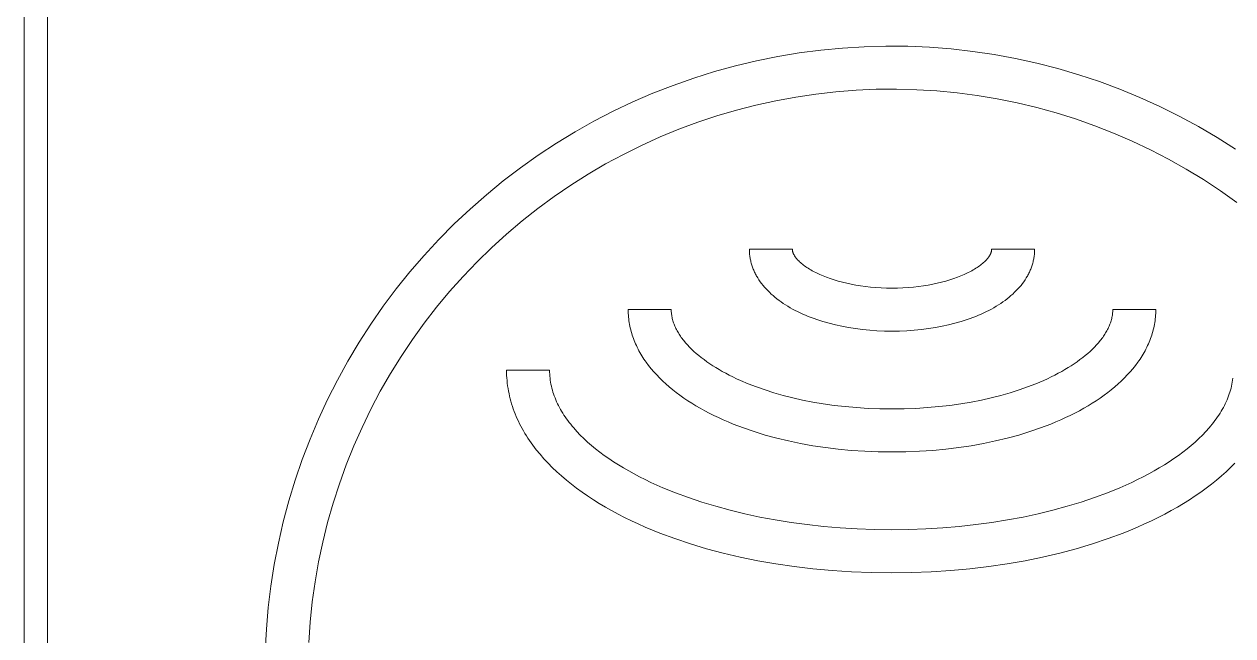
# Model space of a CAD drawing. Header units: millimetres. Extents: x -279 to 4999, y 61 to 3536.
# Drawn here: x 2685.5 to 2737.5, y 1703.5 to 1729.9 of the extents above; entities that cross this region are included whole.
import ezdxf

# ---------------------------------------------------------------- set-up
doc = ezdxf.new("R2010")
doc.units = ezdxf.units.MM
doc.layers.add('ZANO_R', color=7, linetype='Continuous', lineweight=0)

msp = doc.modelspace()

# ---------------------------------------------------------------- linework, layer by layer
at = {"layer": 'ZANO_R'}
for p, q in [((2685.459, 1760.396), (2685.459, 1640.396)), ((2686.459, 1760.396), (2686.459, 1640.396)), ((2718.863, 1728.66), (2719.793, 1728.782)), ((2719.793, 1728.782), (2720.726, 1728.871)), ((2720.726, 1728.871), (2721.661, 1728.928)), ((2721.661, 1728.928), (2722.598, 1728.952)), ((2722.598, 1728.952), (2723.535, 1728.944)), ((2723.535, 1728.944), (2724.471, 1728.904)), ((2724.471, 1728.904), (2725.406, 1728.831)), ((2725.406, 1728.831), (2726.337, 1728.725)), ((2726.337, 1728.725), (2727.264, 1728.587)), ((2716.109, 1728.103), (2717.02, 1728.32)), ((2717.02, 1728.32), (2717.939, 1728.506)), ((2717.939, 1728.506), (2718.863, 1728.66)), ((2727.264, 1728.587), (2728.186, 1728.418)), ((2728.186, 1728.418), (2729.101, 1728.216)), ((2729.101, 1728.216), (2730.009, 1727.982)), ((2714.311, 1727.573), (2715.205, 1727.853)), ((2715.205, 1727.853), (2716.109, 1728.103)), ((2730.009, 1727.982), (2730.908, 1727.718)), ((2730.908, 1727.718), (2731.797, 1727.422)), ((2712.554, 1726.92), (2713.427, 1727.262)), ((2713.427, 1727.262), (2714.311, 1727.573)), ((2731.797, 1727.422), (2732.676, 1727.096)), ((2711.694, 1726.548), (2712.554, 1726.92)), ((2718.707, 1726.758), (2717.848, 1726.6)), ((2719.57, 1726.887), (2718.707, 1726.758)), ((2720.437, 1726.985), (2719.57, 1726.887)), ((2721.308, 1727.053), (2720.437, 1726.985)), ((2722.18, 1727.091), (2721.308, 1727.053)), ((2723.052, 1727.098), (2722.18, 1727.091)), ((2723.925, 1727.076), (2723.052, 1727.098)), ((2724.796, 1727.023), (2723.925, 1727.076)), ((2725.665, 1726.939), (2724.796, 1727.023)), ((2726.531, 1726.826), (2725.665, 1726.939)), ((2727.392, 1726.683), (2726.531, 1726.826)), ((2728.247, 1726.51), (2727.392, 1726.683)), ((2732.676, 1727.096), (2733.542, 1726.739)), ((2733.542, 1726.739), (2734.396, 1726.352)), ((2710.014, 1725.716), (2710.847, 1726.147)), ((2710.847, 1726.147), (2711.694, 1726.548)), ((2716.15, 1726.195), (2715.313, 1725.949)), ((2716.996, 1726.412), (2716.15, 1726.195)), ((2717.848, 1726.6), (2716.996, 1726.412)), ((2729.096, 1726.307), (2728.247, 1726.51)), ((2729.938, 1726.075), (2729.096, 1726.307)), ((2734.396, 1726.352), (2735.236, 1725.936)), ((2709.197, 1725.257), (2710.014, 1725.716)), ((2714.485, 1725.673), (2713.667, 1725.369)), ((2715.313, 1725.949), (2714.485, 1725.673)), ((2730.771, 1725.814), (2729.938, 1726.075)), ((2731.594, 1725.524), (2730.771, 1725.814)), ((2735.236, 1725.936), (2736.061, 1725.491)), ((2708.397, 1724.77), (2709.197, 1725.257)), ((2713.667, 1725.369), (2712.86, 1725.037)), ((2732.407, 1725.206), (2731.594, 1725.524)), ((2733.208, 1724.859), (2732.407, 1725.206)), ((2736.061, 1725.491), (2736.87, 1725.018)), ((2707.614, 1724.255), (2708.397, 1724.77)), ((2712.064, 1724.677), (2711.282, 1724.289)), ((2712.86, 1725.037), (2712.064, 1724.677)), ((2733.997, 1724.486), (2733.208, 1724.859)), ((2736.87, 1725.018), (2737.662, 1724.517)), ((2706.849, 1723.713), (2707.614, 1724.255)), ((2711.282, 1724.289), (2710.514, 1723.875)), ((2734.772, 1724.085), (2733.997, 1724.486)), ((2735.533, 1723.657), (2734.772, 1724.085)), ((2706.103, 1723.145), (2706.849, 1723.713)), ((2710.514, 1723.875), (2709.761, 1723.434)), ((2736.278, 1723.203), (2735.533, 1723.657)), ((2705.378, 1722.552), (2706.103, 1723.145)), ((2709.761, 1723.434), (2709.023, 1722.968)), ((2737.008, 1722.724), (2736.278, 1723.203)), ((2704.673, 1721.934), (2705.378, 1722.552)), ((2708.302, 1722.476), (2707.598, 1721.959)), ((2709.023, 1722.968), (2708.302, 1722.476)), ((2737.72, 1722.219), (2737.008, 1722.724)), ((2707.598, 1721.959), (2706.913, 1721.418)), ((2703.991, 1721.292), (2704.673, 1721.934)), ((2703.331, 1720.626), (2703.991, 1721.292)), ((2706.913, 1721.418), (2706.247, 1720.854)), ((2702.695, 1719.938), (2703.331, 1720.626)), ((2706.247, 1720.854), (2705.601, 1720.267)), ((2702.083, 1719.228), (2702.695, 1719.938)), ((2705.601, 1720.267), (2704.976, 1719.658)), ((2716.711, 1720.156), (2716.71, 1720.203)), ((2716.71, 1720.203), (2718.564, 1720.203)), ((2716.712, 1720.109), (2716.711, 1720.156)), ((2716.715, 1720.062), (2716.712, 1720.109)), ((2716.718, 1720.016), (2716.715, 1720.062)), ((2716.722, 1719.969), (2716.718, 1720.016)), ((2716.728, 1719.923), (2716.722, 1719.969)), ((2716.734, 1719.877), (2716.728, 1719.923)), ((2716.741, 1719.832), (2716.734, 1719.877)), ((2718.564, 1720.203), (2718.565, 1720.195)), ((2718.565, 1720.195), (2718.565, 1720.187)), ((2718.565, 1720.187), (2718.565, 1720.179)), ((2718.565, 1720.179), (2718.566, 1720.171)), ((2718.566, 1720.171), (2718.566, 1720.163)), ((2718.566, 1720.163), (2718.567, 1720.155)), ((2718.567, 1720.155), (2718.568, 1720.147)), ((2718.568, 1720.147), (2718.569, 1720.139)), ((2718.569, 1720.139), (2718.571, 1720.131)), ((2718.571, 1720.131), (2718.572, 1720.123)), ((2718.572, 1720.123), (2718.576, 1720.107)), ((2718.576, 1720.107), (2718.58, 1720.091)), ((2718.58, 1720.091), (2718.584, 1720.074)), ((2718.584, 1720.074), (2718.59, 1720.058)), ((2718.59, 1720.058), (2718.595, 1720.041)), ((2718.595, 1720.041), (2718.602, 1720.024)), ((2718.602, 1720.024), (2718.609, 1720.007)), ((2718.609, 1720.007), (2718.617, 1719.99)), ((2718.617, 1719.99), (2718.625, 1719.973)), ((2718.625, 1719.973), (2718.634, 1719.956)), ((2718.634, 1719.956), (2718.643, 1719.939)), ((2718.643, 1719.939), (2718.653, 1719.922)), ((2718.653, 1719.922), (2718.664, 1719.905)), ((2718.664, 1719.905), (2718.675, 1719.888)), ((2718.675, 1719.888), (2718.687, 1719.87)), ((2718.687, 1719.87), (2718.699, 1719.853)), ((2727.015, 1719.853), (2727.028, 1719.87)), ((2727.028, 1719.87), (2727.039, 1719.888)), ((2727.039, 1719.888), (2727.051, 1719.905)), ((2727.051, 1719.905), (2727.061, 1719.922)), ((2727.061, 1719.922), (2727.071, 1719.939)), ((2727.071, 1719.939), (2727.081, 1719.956)), ((2727.081, 1719.956), (2727.09, 1719.973)), ((2727.09, 1719.973), (2727.098, 1719.99)), ((2727.098, 1719.99), (2727.105, 1720.007)), ((2727.105, 1720.007), (2727.113, 1720.024)), ((2727.113, 1720.024), (2727.119, 1720.041)), ((2727.119, 1720.041), (2727.125, 1720.058)), ((2727.125, 1720.058), (2727.13, 1720.074)), ((2727.13, 1720.074), (2727.135, 1720.091)), ((2727.135, 1720.091), (2727.139, 1720.107)), ((2727.139, 1720.107), (2727.142, 1720.123)), ((2727.142, 1720.123), (2727.144, 1720.131)), ((2727.144, 1720.131), (2727.145, 1720.139)), ((2727.145, 1720.139), (2727.146, 1720.147)), ((2727.146, 1720.147), (2727.147, 1720.155)), ((2727.147, 1720.155), (2727.148, 1720.163)), ((2727.148, 1720.163), (2727.149, 1720.171)), ((2727.149, 1720.179), (2727.15, 1720.187)), ((2727.149, 1720.171), (2727.149, 1720.179)), ((2727.15, 1720.195), (2727.15, 1720.203)), ((2727.15, 1720.203), (2729.004, 1720.203)), ((2727.15, 1720.187), (2727.15, 1720.195)), ((2728.981, 1719.877), (2728.973, 1719.832)), ((2728.987, 1719.923), (2728.981, 1719.877)), ((2728.992, 1719.969), (2728.987, 1719.923)), ((2728.996, 1720.016), (2728.992, 1719.969)), ((2729, 1720.062), (2728.996, 1720.016)), ((2729.002, 1720.109), (2729, 1720.062)), ((2729.004, 1720.156), (2729.002, 1720.109)), ((2729.004, 1720.203), (2729.004, 1720.156)), ((2704.976, 1719.658), (2704.372, 1719.027)), ((2716.749, 1719.786), (2716.741, 1719.832)), ((2716.758, 1719.741), (2716.749, 1719.786)), ((2716.768, 1719.696), (2716.758, 1719.741)), ((2716.779, 1719.651), (2716.768, 1719.696)), ((2716.79, 1719.606), (2716.779, 1719.651)), ((2716.803, 1719.561), (2716.79, 1719.606)), ((2716.816, 1719.517), (2716.803, 1719.561)), ((2716.831, 1719.473), (2716.816, 1719.517)), ((2716.846, 1719.429), (2716.831, 1719.473)), ((2716.862, 1719.386), (2716.846, 1719.429)), ((2716.879, 1719.343), (2716.862, 1719.386)), ((2716.897, 1719.299), (2716.879, 1719.343)), ((2718.699, 1719.853), (2718.712, 1719.835)), ((2718.712, 1719.835), (2718.725, 1719.818)), ((2718.725, 1719.818), (2718.739, 1719.8)), ((2718.739, 1719.8), (2718.754, 1719.783)), ((2718.754, 1719.783), (2718.769, 1719.765)), ((2718.769, 1719.765), (2718.801, 1719.73)), ((2718.801, 1719.73), (2718.836, 1719.695)), ((2718.836, 1719.695), (2718.872, 1719.659)), ((2718.872, 1719.659), (2718.911, 1719.624)), ((2718.911, 1719.624), (2718.952, 1719.589)), ((2718.952, 1719.589), (2718.995, 1719.553)), ((2718.995, 1719.553), (2719.04, 1719.518)), ((2719.04, 1719.518), (2719.088, 1719.483)), ((2719.088, 1719.483), (2719.137, 1719.448)), ((2719.137, 1719.448), (2719.189, 1719.414)), ((2719.189, 1719.414), (2719.242, 1719.379)), ((2719.242, 1719.379), (2719.298, 1719.345)), ((2719.298, 1719.345), (2719.356, 1719.311)), ((2726.359, 1719.311), (2726.416, 1719.345)), ((2726.416, 1719.345), (2726.472, 1719.379)), ((2726.472, 1719.379), (2726.526, 1719.414)), ((2726.526, 1719.414), (2726.577, 1719.448)), ((2726.577, 1719.448), (2726.627, 1719.483)), ((2726.627, 1719.483), (2726.674, 1719.518)), ((2726.674, 1719.518), (2726.719, 1719.553)), ((2726.719, 1719.553), (2726.762, 1719.589)), ((2726.762, 1719.589), (2726.803, 1719.624)), ((2726.803, 1719.624), (2726.842, 1719.659)), ((2726.842, 1719.659), (2726.879, 1719.695)), ((2726.879, 1719.695), (2726.913, 1719.73)), ((2726.913, 1719.73), (2726.945, 1719.765)), ((2726.945, 1719.765), (2726.96, 1719.783)), ((2726.96, 1719.783), (2726.975, 1719.8)), ((2726.975, 1719.8), (2726.989, 1719.818)), ((2726.989, 1719.818), (2727.002, 1719.835)), ((2727.002, 1719.835), (2727.015, 1719.853)), ((2728.835, 1719.343), (2728.817, 1719.299)), ((2728.852, 1719.386), (2728.835, 1719.343)), ((2728.868, 1719.429), (2728.852, 1719.386)), ((2728.884, 1719.473), (2728.868, 1719.429)), ((2728.898, 1719.517), (2728.884, 1719.473)), ((2728.911, 1719.561), (2728.898, 1719.517)), ((2728.924, 1719.606), (2728.911, 1719.561)), ((2728.936, 1719.651), (2728.924, 1719.606)), ((2728.947, 1719.696), (2728.936, 1719.651)), ((2728.956, 1719.741), (2728.947, 1719.696)), ((2728.965, 1719.786), (2728.956, 1719.741)), ((2728.973, 1719.832), (2728.965, 1719.786)), ((2701.496, 1718.497), (2702.083, 1719.228)), ((2704.372, 1719.027), (2703.791, 1718.376)), ((2716.916, 1719.257), (2716.897, 1719.299)), ((2716.935, 1719.214), (2716.916, 1719.257)), ((2716.956, 1719.172), (2716.935, 1719.214)), ((2716.977, 1719.13), (2716.956, 1719.172)), ((2716.999, 1719.088), (2716.977, 1719.13)), ((2717.023, 1719.046), (2716.999, 1719.088)), ((2717.046, 1719.005), (2717.023, 1719.046)), ((2717.071, 1718.964), (2717.046, 1719.005)), ((2717.123, 1718.882), (2717.071, 1718.964)), ((2717.178, 1718.802), (2717.123, 1718.882)), ((2719.356, 1719.311), (2719.415, 1719.277)), ((2719.415, 1719.277), (2719.477, 1719.244)), ((2719.477, 1719.244), (2719.606, 1719.178)), ((2719.606, 1719.178), (2719.743, 1719.114)), ((2719.743, 1719.114), (2719.888, 1719.052)), ((2719.888, 1719.052), (2720.039, 1718.993)), ((2720.039, 1718.993), (2720.199, 1718.935)), ((2720.199, 1718.935), (2720.365, 1718.881)), ((2720.365, 1718.881), (2720.538, 1718.829)), ((2720.538, 1718.829), (2720.718, 1718.781)), ((2724.996, 1718.781), (2725.176, 1718.829)), ((2725.176, 1718.829), (2725.349, 1718.881)), ((2725.349, 1718.881), (2725.516, 1718.935)), ((2725.516, 1718.935), (2725.675, 1718.993)), ((2725.675, 1718.993), (2725.827, 1719.052)), ((2725.827, 1719.052), (2725.971, 1719.114)), ((2725.971, 1719.114), (2726.108, 1719.178)), ((2726.108, 1719.178), (2726.237, 1719.244)), ((2726.237, 1719.244), (2726.299, 1719.277)), ((2726.299, 1719.277), (2726.359, 1719.311)), ((2728.591, 1718.882), (2728.536, 1718.802)), ((2728.643, 1718.964), (2728.591, 1718.882)), ((2728.668, 1719.005), (2728.643, 1718.964)), ((2728.692, 1719.046), (2728.668, 1719.005)), ((2728.715, 1719.088), (2728.692, 1719.046)), ((2728.737, 1719.13), (2728.715, 1719.088)), ((2728.758, 1719.172), (2728.737, 1719.13)), ((2728.779, 1719.214), (2728.758, 1719.172)), ((2728.798, 1719.257), (2728.779, 1719.214)), ((2728.817, 1719.299), (2728.798, 1719.257)), ((2700.934, 1717.747), (2701.496, 1718.497)), ((2703.791, 1718.376), (2703.232, 1717.705)), ((2717.236, 1718.723), (2717.178, 1718.802)), ((2717.298, 1718.645), (2717.236, 1718.723)), ((2717.362, 1718.568), (2717.298, 1718.645)), ((2717.43, 1718.492), (2717.362, 1718.568)), ((2717.501, 1718.417), (2717.43, 1718.492)), ((2717.575, 1718.344), (2717.501, 1718.417)), ((2717.652, 1718.272), (2717.575, 1718.344)), ((2720.718, 1718.781), (2720.905, 1718.736)), ((2720.905, 1718.736), (2721.098, 1718.695)), ((2721.098, 1718.695), (2721.297, 1718.657)), ((2721.297, 1718.657), (2721.503, 1718.624)), ((2721.503, 1718.624), (2721.714, 1718.595)), ((2721.714, 1718.595), (2721.932, 1718.571)), ((2721.932, 1718.571), (2722.155, 1718.552)), ((2722.155, 1718.552), (2722.384, 1718.538)), ((2722.384, 1718.538), (2722.618, 1718.529)), ((2722.618, 1718.529), (2722.857, 1718.526)), ((2722.857, 1718.526), (2723.096, 1718.529)), ((2723.096, 1718.529), (2723.33, 1718.538)), ((2723.33, 1718.538), (2723.559, 1718.552)), ((2723.559, 1718.552), (2723.782, 1718.571)), ((2723.782, 1718.571), (2724, 1718.595)), ((2724, 1718.595), (2724.211, 1718.624)), ((2724.211, 1718.624), (2724.417, 1718.657)), ((2724.417, 1718.657), (2724.617, 1718.695)), ((2724.617, 1718.695), (2724.81, 1718.736)), ((2724.81, 1718.736), (2724.996, 1718.781)), ((2728.139, 1718.344), (2728.063, 1718.272)), ((2728.213, 1718.417), (2728.139, 1718.344)), ((2728.284, 1718.492), (2728.213, 1718.417)), ((2728.352, 1718.568), (2728.284, 1718.492)), ((2728.416, 1718.645), (2728.352, 1718.568)), ((2728.478, 1718.723), (2728.416, 1718.645)), ((2728.536, 1718.802), (2728.478, 1718.723)), ((2717.731, 1718.201), (2717.652, 1718.272)), ((2717.814, 1718.132), (2717.731, 1718.201)), ((2717.899, 1718.063), (2717.814, 1718.132)), ((2717.988, 1717.996), (2717.899, 1718.063)), ((2718.079, 1717.931), (2717.988, 1717.996)), ((2718.172, 1717.867), (2718.079, 1717.931)), ((2718.269, 1717.804), (2718.172, 1717.867)), ((2718.368, 1717.743), (2718.269, 1717.804)), ((2727.445, 1717.804), (2727.346, 1717.743)), ((2727.542, 1717.867), (2727.445, 1717.804)), ((2727.636, 1717.931), (2727.542, 1717.867)), ((2727.727, 1717.996), (2727.636, 1717.931)), ((2727.815, 1718.063), (2727.727, 1717.996)), ((2727.9, 1718.132), (2727.815, 1718.063)), ((2727.983, 1718.201), (2727.9, 1718.132)), ((2728.063, 1718.272), (2727.983, 1718.201)), ((2700.399, 1716.977), (2700.934, 1717.747)), ((2703.232, 1717.705), (2702.698, 1717.016)), ((2711.491, 1717.519), (2711.49, 1717.599)), ((2711.49, 1717.599), (2713.344, 1717.599)), ((2711.494, 1717.439), (2711.491, 1717.519)), ((2711.499, 1717.359), (2711.494, 1717.439)), ((2711.505, 1717.279), (2711.499, 1717.359)), ((2711.513, 1717.2), (2711.505, 1717.279)), ((2713.344, 1717.599), (2713.345, 1717.552)), ((2713.345, 1717.552), (2713.347, 1717.504)), ((2713.347, 1717.504), (2713.351, 1717.457)), ((2713.351, 1717.457), (2713.356, 1717.409)), ((2713.356, 1717.409), (2713.362, 1717.361)), ((2713.362, 1717.361), (2713.37, 1717.313)), ((2713.37, 1717.313), (2713.379, 1717.266)), ((2713.379, 1717.266), (2713.39, 1717.218)), ((2718.47, 1717.683), (2718.368, 1717.743)), ((2718.574, 1717.624), (2718.47, 1717.683)), ((2718.681, 1717.567), (2718.574, 1717.624)), ((2718.79, 1717.512), (2718.681, 1717.567)), ((2718.902, 1717.458), (2718.79, 1717.512)), ((2719.016, 1717.406), (2718.902, 1717.458)), ((2719.132, 1717.355), (2719.016, 1717.406)), ((2719.251, 1717.306), (2719.132, 1717.355)), ((2719.372, 1717.259), (2719.251, 1717.306)), ((2726.463, 1717.306), (2726.342, 1717.259)), ((2726.582, 1717.355), (2726.463, 1717.306)), ((2726.698, 1717.406), (2726.582, 1717.355)), ((2726.812, 1717.458), (2726.698, 1717.406)), ((2726.924, 1717.512), (2726.812, 1717.458)), ((2727.033, 1717.567), (2726.924, 1717.512)), ((2727.14, 1717.624), (2727.033, 1717.567)), ((2727.245, 1717.683), (2727.14, 1717.624)), ((2727.346, 1717.743), (2727.245, 1717.683)), ((2732.324, 1717.218), (2732.335, 1717.266)), ((2732.335, 1717.266), (2732.344, 1717.313)), ((2732.344, 1717.313), (2732.352, 1717.361)), ((2732.352, 1717.361), (2732.358, 1717.409)), ((2732.358, 1717.409), (2732.363, 1717.457)), ((2732.363, 1717.457), (2732.367, 1717.504)), ((2732.367, 1717.504), (2732.369, 1717.552)), ((2732.369, 1717.552), (2732.369, 1717.599)), ((2732.369, 1717.599), (2734.224, 1717.599)), ((2734.209, 1717.279), (2734.201, 1717.2)), ((2734.215, 1717.359), (2734.209, 1717.279)), ((2734.22, 1717.439), (2734.215, 1717.359)), ((2734.223, 1717.519), (2734.22, 1717.439)), ((2734.224, 1717.599), (2734.223, 1717.519)), ((2699.891, 1716.19), (2700.399, 1716.977)), ((2702.698, 1717.016), (2702.187, 1716.308)), ((2711.523, 1717.121), (2711.513, 1717.2)), ((2711.535, 1717.042), (2711.523, 1717.121)), ((2711.548, 1716.964), (2711.535, 1717.042)), ((2711.563, 1716.886), (2711.548, 1716.964)), ((2711.58, 1716.808), (2711.563, 1716.886)), ((2711.599, 1716.73), (2711.58, 1716.808)), ((2713.39, 1717.218), (2713.402, 1717.17)), ((2713.402, 1717.17), (2713.415, 1717.122)), ((2713.415, 1717.122), (2713.43, 1717.074)), ((2713.43, 1717.074), (2713.446, 1717.026)), ((2713.446, 1717.026), (2713.463, 1716.978)), ((2713.463, 1716.978), (2713.482, 1716.93)), ((2713.482, 1716.93), (2713.502, 1716.882)), ((2713.502, 1716.882), (2713.523, 1716.834)), ((2713.523, 1716.834), (2713.546, 1716.786)), ((2713.546, 1716.786), (2713.57, 1716.739)), ((2713.57, 1716.739), (2713.595, 1716.691)), ((2719.496, 1717.213), (2719.372, 1717.259)), ((2719.621, 1717.169), (2719.496, 1717.213)), ((2719.879, 1717.086), (2719.621, 1717.169)), ((2720.144, 1717.01), (2719.879, 1717.086)), ((2720.418, 1716.941), (2720.144, 1717.01)), ((2720.7, 1716.88), (2720.418, 1716.941)), ((2720.988, 1716.826), (2720.7, 1716.88)), ((2721.284, 1716.78), (2720.988, 1716.826)), ((2721.587, 1716.741), (2721.284, 1716.78)), ((2721.896, 1716.712), (2721.587, 1716.741)), ((2724.127, 1716.741), (2723.818, 1716.712)), ((2724.43, 1716.78), (2724.127, 1716.741)), ((2724.725, 1716.826), (2724.43, 1716.78)), ((2725.014, 1716.88), (2724.725, 1716.826)), ((2725.296, 1716.941), (2725.014, 1716.88)), ((2725.57, 1717.01), (2725.296, 1716.941)), ((2725.835, 1717.086), (2725.57, 1717.01)), ((2726.093, 1717.169), (2725.835, 1717.086)), ((2726.219, 1717.213), (2726.093, 1717.169)), ((2726.342, 1717.259), (2726.219, 1717.213)), ((2732.118, 1716.691), (2732.144, 1716.739)), ((2732.144, 1716.739), (2732.168, 1716.786)), ((2732.168, 1716.786), (2732.191, 1716.834)), ((2732.191, 1716.834), (2732.212, 1716.882)), ((2732.212, 1716.882), (2732.232, 1716.93)), ((2732.232, 1716.93), (2732.251, 1716.978)), ((2732.251, 1716.978), (2732.268, 1717.026)), ((2732.268, 1717.026), (2732.284, 1717.074)), ((2732.284, 1717.074), (2732.299, 1717.122)), ((2732.299, 1717.122), (2732.312, 1717.17)), ((2732.312, 1717.17), (2732.324, 1717.218)), ((2734.134, 1716.808), (2734.115, 1716.73)), ((2734.151, 1716.886), (2734.134, 1716.808)), ((2734.166, 1716.964), (2734.151, 1716.886)), ((2734.179, 1717.042), (2734.166, 1716.964)), ((2734.191, 1717.121), (2734.179, 1717.042)), ((2734.201, 1717.2), (2734.191, 1717.121)), ((2702.187, 1716.308), (2701.701, 1715.583)), ((2711.619, 1716.653), (2711.599, 1716.73)), ((2711.641, 1716.576), (2711.619, 1716.653)), ((2711.665, 1716.5), (2711.641, 1716.576)), ((2711.69, 1716.424), (2711.665, 1716.5)), ((2711.717, 1716.348), (2711.69, 1716.424)), ((2711.746, 1716.273), (2711.717, 1716.348)), ((2711.777, 1716.198), (2711.746, 1716.273)), ((2713.595, 1716.691), (2713.622, 1716.643)), ((2713.622, 1716.643), (2713.65, 1716.595)), ((2713.65, 1716.595), (2713.679, 1716.548)), ((2713.679, 1716.548), (2713.71, 1716.5)), ((2713.71, 1716.5), (2713.742, 1716.453)), ((2713.742, 1716.453), (2713.775, 1716.405)), ((2713.775, 1716.405), (2713.809, 1716.358)), ((2713.809, 1716.358), (2713.845, 1716.311)), ((2713.845, 1716.311), (2713.882, 1716.264)), ((2713.882, 1716.264), (2713.96, 1716.17)), ((2722.21, 1716.69), (2721.896, 1716.712)), ((2722.531, 1716.677), (2722.21, 1716.69)), ((2722.857, 1716.672), (2722.531, 1716.677)), ((2723.183, 1716.677), (2722.857, 1716.672)), ((2723.503, 1716.69), (2723.183, 1716.677)), ((2723.818, 1716.712), (2723.503, 1716.69)), ((2731.754, 1716.17), (2731.832, 1716.264)), ((2731.832, 1716.264), (2731.869, 1716.311)), ((2731.869, 1716.311), (2731.904, 1716.358)), ((2731.904, 1716.358), (2731.939, 1716.405)), ((2731.939, 1716.405), (2731.972, 1716.453)), ((2731.972, 1716.453), (2732.004, 1716.5)), ((2732.004, 1716.5), (2732.034, 1716.548)), ((2732.034, 1716.548), (2732.064, 1716.595)), ((2732.064, 1716.595), (2732.092, 1716.643)), ((2732.092, 1716.643), (2732.118, 1716.691)), ((2733.968, 1716.273), (2733.937, 1716.198)), ((2733.997, 1716.348), (2733.968, 1716.273)), ((2734.024, 1716.424), (2733.997, 1716.348)), ((2734.049, 1716.5), (2734.024, 1716.424)), ((2734.073, 1716.576), (2734.049, 1716.5)), ((2734.095, 1716.653), (2734.073, 1716.576)), ((2734.115, 1716.73), (2734.095, 1716.653)), ((2699.411, 1715.385), (2699.891, 1716.19)), ((2711.809, 1716.123), (2711.777, 1716.198)), ((2711.842, 1716.049), (2711.809, 1716.123)), ((2711.878, 1715.975), (2711.842, 1716.049)), ((2711.915, 1715.902), (2711.878, 1715.975)), ((2711.953, 1715.829), (2711.915, 1715.902)), ((2711.993, 1715.756), (2711.953, 1715.829)), ((2712.035, 1715.684), (2711.993, 1715.756)), ((2713.96, 1716.17), (2714.042, 1716.077)), ((2714.042, 1716.077), (2714.13, 1715.984)), ((2714.13, 1715.984), (2714.222, 1715.892)), ((2714.222, 1715.892), (2714.32, 1715.8)), ((2714.32, 1715.8), (2714.422, 1715.71)), ((2714.422, 1715.71), (2714.528, 1715.62)), ((2731.186, 1715.62), (2731.292, 1715.71)), ((2731.292, 1715.71), (2731.394, 1715.8)), ((2731.394, 1715.8), (2731.492, 1715.892)), ((2731.492, 1715.892), (2731.584, 1715.984)), ((2731.584, 1715.984), (2731.672, 1716.077)), ((2731.672, 1716.077), (2731.754, 1716.17)), ((2733.721, 1715.756), (2733.679, 1715.684)), ((2733.761, 1715.829), (2733.721, 1715.756)), ((2733.799, 1715.902), (2733.761, 1715.829)), ((2733.836, 1715.975), (2733.799, 1715.902)), ((2733.872, 1716.049), (2733.836, 1715.975)), ((2733.905, 1716.123), (2733.872, 1716.049)), ((2733.937, 1716.198), (2733.905, 1716.123)), ((2698.959, 1714.564), (2699.411, 1715.385)), ((2701.701, 1715.583), (2701.241, 1714.841)), ((2712.078, 1715.612), (2712.035, 1715.684)), ((2712.123, 1715.54), (2712.078, 1715.612)), ((2712.169, 1715.469), (2712.123, 1715.54)), ((2712.217, 1715.399), (2712.169, 1715.469)), ((2712.267, 1715.329), (2712.217, 1715.399)), ((2712.37, 1715.19), (2712.267, 1715.329)), ((2712.48, 1715.053), (2712.37, 1715.19)), ((2714.528, 1715.62), (2714.64, 1715.531)), ((2714.64, 1715.531), (2714.756, 1715.443)), ((2714.756, 1715.443), (2714.876, 1715.356)), ((2714.876, 1715.356), (2715.001, 1715.269)), ((2715.001, 1715.269), (2715.131, 1715.184)), ((2715.131, 1715.184), (2715.265, 1715.101)), ((2730.449, 1715.101), (2730.583, 1715.184)), ((2730.583, 1715.184), (2730.713, 1715.269)), ((2730.713, 1715.269), (2730.838, 1715.356)), ((2730.838, 1715.356), (2730.958, 1715.443)), ((2730.958, 1715.443), (2731.074, 1715.531)), ((2731.074, 1715.531), (2731.186, 1715.62)), ((2733.344, 1715.19), (2733.234, 1715.053)), ((2733.447, 1715.329), (2733.344, 1715.19)), ((2733.497, 1715.399), (2733.447, 1715.329)), ((2733.545, 1715.469), (2733.497, 1715.399)), ((2733.591, 1715.54), (2733.545, 1715.469)), ((2733.636, 1715.612), (2733.591, 1715.54)), ((2733.679, 1715.684), (2733.636, 1715.612)), ((2701.241, 1714.841), (2700.807, 1714.084)), ((2706.247, 1714.881), (2706.246, 1714.996)), ((2706.246, 1714.996), (2708.1, 1714.996)), ((2706.251, 1714.767), (2706.247, 1714.881)), ((2706.258, 1714.653), (2706.251, 1714.767)), ((2708.1, 1714.996), (2708.101, 1714.909)), ((2708.101, 1714.909), (2708.105, 1714.821)), ((2708.105, 1714.821), (2708.111, 1714.735)), ((2708.111, 1714.735), (2708.119, 1714.648)), ((2712.595, 1714.917), (2712.48, 1715.053)), ((2712.716, 1714.784), (2712.595, 1714.917)), ((2712.843, 1714.653), (2712.716, 1714.784)), ((2715.265, 1715.101), (2715.403, 1715.018)), ((2715.403, 1715.018), (2715.545, 1714.936)), ((2715.545, 1714.936), (2715.692, 1714.856)), ((2715.692, 1714.856), (2715.843, 1714.778)), ((2715.843, 1714.778), (2715.998, 1714.7)), ((2715.998, 1714.7), (2716.158, 1714.624)), ((2729.556, 1714.624), (2729.715, 1714.7)), ((2729.715, 1714.7), (2729.871, 1714.778)), ((2729.871, 1714.778), (2730.022, 1714.856)), ((2730.022, 1714.856), (2730.169, 1714.936)), ((2730.169, 1714.936), (2730.311, 1715.018)), ((2730.311, 1715.018), (2730.449, 1715.101)), ((2732.998, 1714.784), (2732.871, 1714.653)), ((2733.119, 1714.917), (2732.998, 1714.784)), ((2733.234, 1715.053), (2733.119, 1714.917)), ((2698.536, 1713.728), (2698.959, 1714.564)), ((2706.267, 1714.54), (2706.258, 1714.653)), ((2706.279, 1714.427), (2706.267, 1714.54)), ((2706.293, 1714.314), (2706.279, 1714.427)), ((2706.31, 1714.202), (2706.293, 1714.314)), ((2706.33, 1714.09), (2706.31, 1714.202)), ((2708.119, 1714.648), (2708.13, 1714.561)), ((2708.13, 1714.561), (2708.144, 1714.475)), ((2708.144, 1714.475), (2708.159, 1714.389)), ((2708.159, 1714.389), (2708.177, 1714.304)), ((2708.177, 1714.304), (2708.198, 1714.218)), ((2708.198, 1714.218), (2708.221, 1714.133)), ((2712.975, 1714.523), (2712.843, 1714.653)), ((2713.114, 1714.396), (2712.975, 1714.523)), ((2713.257, 1714.27), (2713.114, 1714.396)), ((2713.406, 1714.147), (2713.257, 1714.27)), ((2713.561, 1714.026), (2713.406, 1714.147)), ((2716.158, 1714.624), (2716.321, 1714.55)), ((2716.321, 1714.55), (2716.66, 1714.406)), ((2716.66, 1714.406), (2717.014, 1714.269)), ((2717.014, 1714.269), (2717.384, 1714.14)), ((2717.384, 1714.14), (2717.768, 1714.018)), ((2727.946, 1714.018), (2728.33, 1714.14)), ((2728.33, 1714.14), (2728.7, 1714.269)), ((2728.7, 1714.269), (2729.054, 1714.406)), ((2729.054, 1714.406), (2729.393, 1714.55)), ((2729.393, 1714.55), (2729.556, 1714.624)), ((2732.308, 1714.147), (2732.153, 1714.026)), ((2732.457, 1714.27), (2732.308, 1714.147)), ((2732.6, 1714.396), (2732.457, 1714.27)), ((2732.738, 1714.523), (2732.6, 1714.396)), ((2732.871, 1714.653), (2732.738, 1714.523)), ((2737.443, 1714.133), (2737.466, 1714.218)), ((2737.466, 1714.218), (2737.487, 1714.304)), ((2737.487, 1714.304), (2737.505, 1714.389)), ((2737.505, 1714.389), (2737.52, 1714.475)), ((2737.52, 1714.475), (2737.534, 1714.561)), ((2737.534, 1714.561), (2737.545, 1714.648)), ((2698.142, 1712.877), (2698.536, 1713.728)), ((2700.807, 1714.084), (2700.399, 1713.312)), ((2706.352, 1713.979), (2706.33, 1714.09)), ((2706.377, 1713.868), (2706.352, 1713.979)), ((2706.404, 1713.758), (2706.377, 1713.868)), ((2706.433, 1713.648), (2706.404, 1713.758)), ((2706.466, 1713.539), (2706.433, 1713.648)), ((2708.221, 1714.133), (2708.246, 1714.048)), ((2708.246, 1714.048), (2708.273, 1713.964)), ((2708.273, 1713.964), (2708.303, 1713.88)), ((2708.303, 1713.88), (2708.335, 1713.796)), ((2708.335, 1713.796), (2708.369, 1713.712)), ((2708.369, 1713.712), (2708.405, 1713.629)), ((2708.405, 1713.629), (2708.444, 1713.546)), ((2713.72, 1713.907), (2713.561, 1714.026)), ((2713.885, 1713.79), (2713.72, 1713.907)), ((2714.055, 1713.676), (2713.885, 1713.79)), ((2714.23, 1713.564), (2714.055, 1713.676)), ((2717.768, 1714.018), (2718.167, 1713.904)), ((2718.167, 1713.904), (2718.579, 1713.799)), ((2718.579, 1713.799), (2719.006, 1713.703)), ((2719.006, 1713.703), (2719.445, 1713.617)), ((2719.445, 1713.617), (2719.897, 1713.541)), ((2725.817, 1713.541), (2726.269, 1713.617)), ((2726.269, 1713.617), (2726.708, 1713.703)), ((2726.708, 1713.703), (2727.135, 1713.799)), ((2727.135, 1713.799), (2727.547, 1713.904)), ((2727.547, 1713.904), (2727.946, 1714.018)), ((2731.659, 1713.676), (2731.484, 1713.564)), ((2731.829, 1713.79), (2731.659, 1713.676)), ((2731.994, 1713.907), (2731.829, 1713.79)), ((2732.153, 1714.026), (2731.994, 1713.907)), ((2737.22, 1713.546), (2737.259, 1713.629)), ((2737.259, 1713.629), (2737.295, 1713.712)), ((2737.295, 1713.712), (2737.329, 1713.796)), ((2737.329, 1713.796), (2737.361, 1713.88)), ((2737.361, 1713.88), (2737.391, 1713.964)), ((2737.391, 1713.964), (2737.418, 1714.048)), ((2737.418, 1714.048), (2737.443, 1714.133)), ((2700.399, 1713.312), (2700.018, 1712.527)), ((2706.5, 1713.43), (2706.466, 1713.539)), ((2706.537, 1713.322), (2706.5, 1713.43)), ((2706.577, 1713.214), (2706.537, 1713.322)), ((2706.619, 1713.106), (2706.577, 1713.214)), ((2706.663, 1713), (2706.619, 1713.106)), ((2708.444, 1713.546), (2708.485, 1713.463)), ((2708.485, 1713.463), (2708.528, 1713.381)), ((2708.528, 1713.381), (2708.573, 1713.299)), ((2708.573, 1713.299), (2708.62, 1713.218)), ((2708.62, 1713.218), (2708.67, 1713.136)), ((2708.67, 1713.136), (2708.721, 1713.056)), ((2714.41, 1713.454), (2714.23, 1713.564)), ((2714.594, 1713.347), (2714.41, 1713.454)), ((2714.784, 1713.242), (2714.594, 1713.347)), ((2714.978, 1713.14), (2714.784, 1713.242)), ((2715.176, 1713.041), (2714.978, 1713.14)), ((2719.897, 1713.541), (2720.362, 1713.475)), ((2720.362, 1713.475), (2720.839, 1713.42)), ((2720.839, 1713.42), (2721.327, 1713.377)), ((2721.327, 1713.377), (2721.826, 1713.345)), ((2721.826, 1713.345), (2722.336, 1713.326)), ((2722.336, 1713.326), (2722.857, 1713.319)), ((2722.857, 1713.319), (2723.377, 1713.326)), ((2723.377, 1713.326), (2723.888, 1713.345)), ((2723.888, 1713.345), (2724.387, 1713.377)), ((2724.387, 1713.377), (2724.875, 1713.42)), ((2724.875, 1713.42), (2725.352, 1713.475)), ((2725.352, 1713.475), (2725.817, 1713.541)), ((2730.736, 1713.14), (2730.538, 1713.041)), ((2730.93, 1713.242), (2730.736, 1713.14)), ((2731.12, 1713.347), (2730.93, 1713.242)), ((2731.304, 1713.454), (2731.12, 1713.347)), ((2731.484, 1713.564), (2731.304, 1713.454)), ((2736.943, 1713.056), (2736.994, 1713.136)), ((2736.994, 1713.136), (2737.044, 1713.218)), ((2737.044, 1713.218), (2737.091, 1713.299)), ((2737.091, 1713.299), (2737.136, 1713.381)), ((2737.136, 1713.381), (2737.179, 1713.463)), ((2737.179, 1713.463), (2737.22, 1713.546)), ((2697.778, 1712.014), (2698.142, 1712.877)), ((2706.71, 1712.893), (2706.663, 1713)), ((2706.759, 1712.788), (2706.71, 1712.893)), ((2706.811, 1712.682), (2706.759, 1712.788)), ((2706.865, 1712.578), (2706.811, 1712.682)), ((2706.921, 1712.474), (2706.865, 1712.578)), ((2708.721, 1713.056), (2708.775, 1712.975)), ((2708.775, 1712.975), (2708.831, 1712.895)), ((2708.831, 1712.895), (2708.889, 1712.816)), ((2708.889, 1712.816), (2708.949, 1712.736)), ((2708.949, 1712.736), (2709.011, 1712.657)), ((2709.011, 1712.657), (2709.075, 1712.579)), ((2709.075, 1712.579), (2709.141, 1712.501)), ((2715.379, 1712.944), (2715.176, 1713.041)), ((2715.587, 1712.849), (2715.379, 1712.944)), ((2715.799, 1712.758), (2715.587, 1712.849)), ((2716.015, 1712.669), (2715.799, 1712.758)), ((2716.46, 1712.499), (2716.015, 1712.669)), ((2729.699, 1712.669), (2729.254, 1712.499)), ((2729.915, 1712.758), (2729.699, 1712.669)), ((2730.127, 1712.849), (2729.915, 1712.758)), ((2730.335, 1712.944), (2730.127, 1712.849)), ((2730.538, 1713.041), (2730.335, 1712.944)), ((2736.523, 1712.501), (2736.589, 1712.579)), ((2736.589, 1712.579), (2736.653, 1712.657)), ((2736.653, 1712.657), (2736.715, 1712.736)), ((2736.715, 1712.736), (2736.775, 1712.816)), ((2736.775, 1712.816), (2736.833, 1712.895)), ((2736.833, 1712.895), (2736.889, 1712.975)), ((2736.889, 1712.975), (2736.943, 1713.056)), ((2700.018, 1712.527), (2699.665, 1711.728)), ((2706.979, 1712.37), (2706.921, 1712.474)), ((2707.04, 1712.267), (2706.979, 1712.37)), ((2707.103, 1712.165), (2707.04, 1712.267)), ((2707.169, 1712.063), (2707.103, 1712.165)), ((2707.236, 1711.962), (2707.169, 1712.063)), ((2709.141, 1712.501), (2709.279, 1712.346)), ((2709.279, 1712.346), (2709.425, 1712.194)), ((2709.425, 1712.194), (2709.578, 1712.042)), ((2716.92, 1712.341), (2716.46, 1712.499)), ((2717.396, 1712.195), (2716.92, 1712.341)), ((2717.887, 1712.061), (2717.396, 1712.195)), ((2718.392, 1711.94), (2717.887, 1712.061)), ((2727.827, 1712.061), (2727.322, 1711.94)), ((2728.318, 1712.195), (2727.827, 1712.061)), ((2728.794, 1712.341), (2728.318, 1712.195)), ((2729.254, 1712.499), (2728.794, 1712.341)), ((2736.086, 1712.042), (2736.239, 1712.194)), ((2736.239, 1712.194), (2736.385, 1712.346)), ((2736.385, 1712.346), (2736.523, 1712.501)), ((2697.443, 1711.138), (2697.778, 1712.014)), ((2699.665, 1711.728), (2699.34, 1710.918)), ((2707.306, 1711.861), (2707.236, 1711.962)), ((2707.378, 1711.762), (2707.306, 1711.861)), ((2707.529, 1711.564), (2707.378, 1711.762)), ((2707.689, 1711.368), (2707.529, 1711.564)), ((2709.578, 1712.042), (2709.739, 1711.893)), ((2709.739, 1711.893), (2709.908, 1711.746)), ((2709.908, 1711.746), (2710.084, 1711.601)), ((2710.084, 1711.601), (2710.268, 1711.458)), ((2718.91, 1711.832), (2718.392, 1711.94)), ((2719.441, 1711.737), (2718.91, 1711.832)), ((2719.984, 1711.655), (2719.441, 1711.737)), ((2720.539, 1711.588), (2719.984, 1711.655)), ((2721.104, 1711.535), (2720.539, 1711.588)), ((2721.679, 1711.496), (2721.104, 1711.535)), ((2724.61, 1711.535), (2724.035, 1711.496)), ((2725.175, 1711.588), (2724.61, 1711.535)), ((2725.73, 1711.655), (2725.175, 1711.588)), ((2726.273, 1711.737), (2725.73, 1711.655)), ((2726.804, 1711.832), (2726.273, 1711.737)), ((2727.322, 1711.94), (2726.804, 1711.832)), ((2735.396, 1711.458), (2735.58, 1711.601)), ((2735.58, 1711.601), (2735.756, 1711.746)), ((2735.756, 1711.746), (2735.925, 1711.893)), ((2735.925, 1711.893), (2736.086, 1712.042)), ((2697.14, 1710.251), (2697.443, 1711.138)), ((2707.857, 1711.176), (2707.689, 1711.368)), ((2708.034, 1710.986), (2707.857, 1711.176)), ((2710.268, 1711.458), (2710.458, 1711.317)), ((2710.458, 1711.317), (2710.655, 1711.178)), ((2710.655, 1711.178), (2710.86, 1711.042)), ((2710.86, 1711.042), (2711.071, 1710.908)), ((2722.264, 1711.473), (2721.679, 1711.496)), ((2722.857, 1711.465), (2722.264, 1711.473)), ((2723.45, 1711.473), (2722.857, 1711.465)), ((2724.035, 1711.496), (2723.45, 1711.473)), ((2734.593, 1710.908), (2734.804, 1711.042)), ((2734.804, 1711.042), (2735.008, 1711.178)), ((2735.008, 1711.178), (2735.206, 1711.317)), ((2735.206, 1711.317), (2735.396, 1711.458)), ((2699.34, 1710.918), (2699.043, 1710.098)), ((2708.219, 1710.798), (2708.034, 1710.986)), ((2708.413, 1710.614), (2708.219, 1710.798)), ((2708.614, 1710.432), (2708.413, 1710.614)), ((2711.071, 1710.908), (2711.288, 1710.776)), ((2711.288, 1710.776), (2711.512, 1710.647)), ((2711.512, 1710.647), (2711.743, 1710.52)), ((2711.743, 1710.52), (2711.98, 1710.396)), ((2733.684, 1710.396), (2733.921, 1710.52)), ((2733.921, 1710.52), (2734.151, 1710.647)), ((2734.151, 1710.647), (2734.376, 1710.776)), ((2734.376, 1710.776), (2734.593, 1710.908)), ((2737.251, 1710.614), (2737.05, 1710.432)), ((2737.445, 1710.798), (2737.251, 1710.614)), ((2737.63, 1710.986), (2737.445, 1710.798)), ((2696.867, 1709.355), (2697.14, 1710.251)), ((2699.043, 1710.098), (2698.774, 1709.267)), ((2708.824, 1710.254), (2708.614, 1710.432)), ((2709.041, 1710.078), (2708.824, 1710.254)), ((2709.267, 1709.906), (2709.041, 1710.078)), ((2711.98, 1710.396), (2712.222, 1710.274)), ((2712.222, 1710.274), (2712.471, 1710.155)), ((2712.471, 1710.155), (2712.986, 1709.925)), ((2732.678, 1709.925), (2733.193, 1710.155)), ((2733.193, 1710.155), (2733.441, 1710.274)), ((2733.441, 1710.274), (2733.684, 1710.396)), ((2736.623, 1710.078), (2736.397, 1709.906)), ((2736.84, 1710.254), (2736.623, 1710.078)), ((2737.05, 1710.432), (2736.84, 1710.254)), ((2709.499, 1709.736), (2709.267, 1709.906)), ((2709.74, 1709.57), (2709.499, 1709.736)), ((2709.988, 1709.407), (2709.74, 1709.57)), ((2712.986, 1709.925), (2713.523, 1709.707)), ((2713.523, 1709.707), (2714.082, 1709.501)), ((2714.082, 1709.501), (2714.661, 1709.307)), ((2731.003, 1709.307), (2731.582, 1709.501)), ((2731.582, 1709.501), (2732.14, 1709.707)), ((2732.14, 1709.707), (2732.678, 1709.925)), ((2735.924, 1709.57), (2735.676, 1709.407)), ((2736.164, 1709.736), (2735.924, 1709.57)), ((2736.397, 1709.906), (2736.164, 1709.736)), ((2696.626, 1708.449), (2696.867, 1709.355)), ((2698.774, 1709.267), (2698.535, 1708.428)), ((2710.243, 1709.248), (2709.988, 1709.407)), ((2710.505, 1709.092), (2710.243, 1709.248)), ((2710.775, 1708.939), (2710.505, 1709.092)), ((2711.051, 1708.79), (2710.775, 1708.939)), ((2714.661, 1709.307), (2715.26, 1709.125)), ((2715.26, 1709.125), (2715.876, 1708.957)), ((2715.876, 1708.957), (2716.511, 1708.803)), ((2729.153, 1708.803), (2729.787, 1708.957)), ((2729.787, 1708.957), (2730.404, 1709.125)), ((2730.404, 1709.125), (2731.003, 1709.307)), ((2734.889, 1708.939), (2734.613, 1708.79)), ((2735.159, 1709.092), (2734.889, 1708.939)), ((2735.421, 1709.248), (2735.159, 1709.092)), ((2735.676, 1709.407), (2735.421, 1709.248)), ((2696.417, 1707.535), (2696.626, 1708.449)), ((2698.535, 1708.428), (2698.325, 1707.58)), ((2711.334, 1708.644), (2711.051, 1708.79)), ((2711.624, 1708.502), (2711.334, 1708.644)), ((2711.92, 1708.364), (2711.624, 1708.502)), ((2716.511, 1708.803), (2717.161, 1708.663)), ((2717.161, 1708.663), (2717.827, 1708.538)), ((2717.827, 1708.538), (2718.507, 1708.428)), ((2718.507, 1708.428), (2719.2, 1708.334)), ((2726.463, 1708.334), (2727.157, 1708.428)), ((2727.157, 1708.428), (2727.837, 1708.538)), ((2727.837, 1708.538), (2728.503, 1708.663)), ((2728.503, 1708.663), (2729.153, 1708.803)), ((2734.04, 1708.502), (2733.744, 1708.364)), ((2734.33, 1708.644), (2734.04, 1708.502)), ((2734.613, 1708.79), (2734.33, 1708.644)), ((2712.223, 1708.23), (2711.92, 1708.364)), ((2712.532, 1708.099), (2712.223, 1708.23)), ((2712.848, 1707.972), (2712.532, 1708.099)), ((2713.497, 1707.731), (2712.848, 1707.972)), ((2719.2, 1708.334), (2719.906, 1708.255)), ((2719.906, 1708.255), (2720.623, 1708.193)), ((2720.623, 1708.193), (2721.35, 1708.149)), ((2721.35, 1708.149), (2722.087, 1708.122)), ((2722.087, 1708.122), (2722.832, 1708.112)), ((2722.832, 1708.112), (2723.577, 1708.122)), ((2723.577, 1708.122), (2724.313, 1708.149)), ((2724.313, 1708.149), (2725.041, 1708.193)), ((2725.041, 1708.193), (2725.758, 1708.255)), ((2725.758, 1708.255), (2726.463, 1708.334)), ((2732.816, 1707.972), (2732.167, 1707.731)), ((2733.132, 1708.099), (2732.816, 1707.972)), ((2733.441, 1708.23), (2733.132, 1708.099)), ((2733.744, 1708.364), (2733.441, 1708.23)), ((2696.239, 1706.615), (2696.417, 1707.535)), ((2698.325, 1707.58), (2698.144, 1706.726)), ((2714.169, 1707.506), (2713.497, 1707.731)), ((2714.864, 1707.298), (2714.169, 1707.506)), ((2731.495, 1707.506), (2730.8, 1707.298)), ((2732.167, 1707.731), (2731.495, 1707.506)), ((2715.58, 1707.107), (2714.864, 1707.298)), ((2716.316, 1706.935), (2715.58, 1707.107)), ((2717.073, 1706.78), (2716.316, 1706.935)), ((2729.347, 1706.935), (2728.591, 1706.78)), ((2730.084, 1707.107), (2729.347, 1706.935)), ((2730.8, 1707.298), (2730.084, 1707.107)), ((2696.093, 1705.689), (2696.239, 1706.615)), ((2698.144, 1706.726), (2697.994, 1705.867)), ((2717.847, 1706.645), (2717.073, 1706.78)), ((2718.64, 1706.529), (2717.847, 1706.645)), ((2719.449, 1706.433), (2718.64, 1706.529)), ((2720.273, 1706.357), (2719.449, 1706.433)), ((2721.113, 1706.303), (2720.273, 1706.357)), ((2725.39, 1706.357), (2724.551, 1706.303)), ((2726.215, 1706.433), (2725.39, 1706.357)), ((2727.024, 1706.529), (2726.215, 1706.433)), ((2727.816, 1706.645), (2727.024, 1706.529)), ((2728.591, 1706.78), (2727.816, 1706.645)), ((2697.994, 1705.867), (2697.873, 1705.002)), ((2721.966, 1706.269), (2721.113, 1706.303)), ((2722.832, 1706.258), (2721.966, 1706.269)), ((2723.698, 1706.269), (2722.832, 1706.258)), ((2724.551, 1706.303), (2723.698, 1706.269)), ((2695.979, 1704.759), (2696.093, 1705.689)), ((2695.898, 1703.825), (2695.979, 1704.759)), ((2697.873, 1705.002), (2697.782, 1704.134)), ((2695.849, 1702.89), (2695.898, 1703.825)), ((2697.782, 1704.134), (2697.721, 1703.263))]:
    msp.add_line(p, q, dxfattribs=at)

doc.saveas('drawing.dxf')
